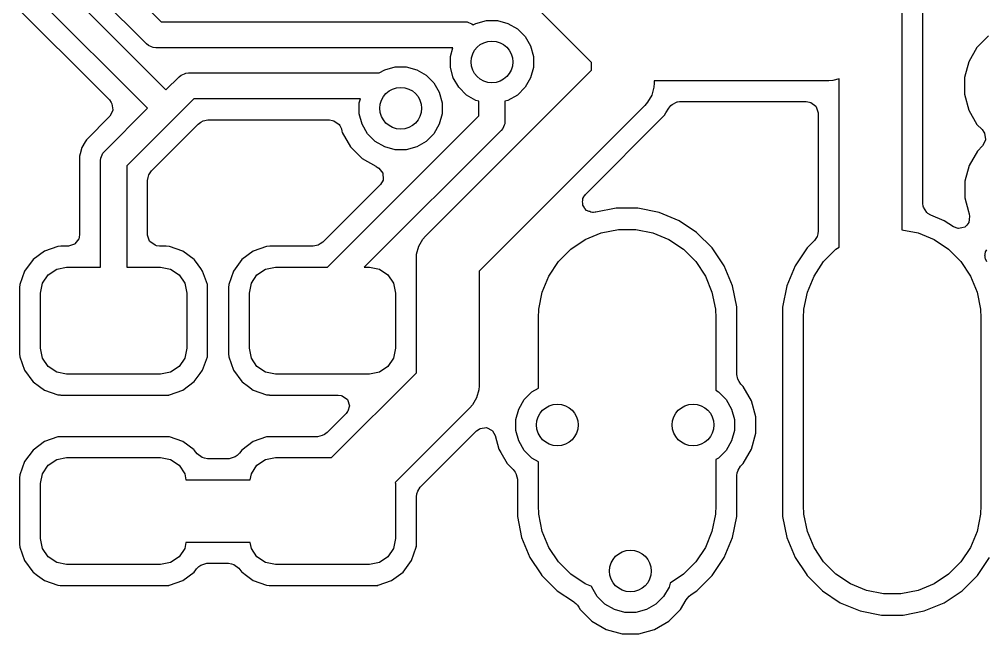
# Model space of a CAD drawing. Header units: inches. Extents: x 0.79 to 7.64, y -5.35 to -0.98.
# Drawn here: x 5.3089 to 5.6733, y -3.0709 to -2.839 of the extents above; entities that cross this region are included whole.
import ezdxf

# ---------------------------------------------------------------- set-up
doc = ezdxf.new("R2010")
doc.units = ezdxf.units.IN
doc.header["$MEASUREMENT"] = 0
doc.layers.add('BLACK', color=250, linetype='CONTINUOUS')

msp = doc.modelspace()

# ---------------------------------------------------------------- linework, layer by layer
at = {"layer": 'BLACK', "linetype": 'CONTINUOUS'}
for p, q in [((5.31134, -2.78884), (5.36244, -2.83995)), ((5.35692, -2.84835), (5.30582, -2.79724)), ((5.30433, -2.80577), (5.36422, -2.86566)), ((5.64963, -2.90855), (5.64963, -2.81263)), ((5.35726, -2.87262), (5.29881, -2.81417)), ((5.29698, -2.82351), (5.3429, -2.86943)), ((5.52469, -2.85529), (5.49618, -2.82677)), ((5.64173, -2.83465), (5.64173, -2.91845)), ((5.36244, -2.83995), (5.47689, -2.83995)), ((5.47689, -2.83995), (5.47785, -2.84004)), ((5.47785, -2.84004), (5.47785, -2.84004)), ((5.47785, -2.84004), (5.47827, -2.84022)), ((5.47827, -2.84022), (5.47962, -2.84078)), ((5.47962, -2.84078), (5.47962, -2.84078)), ((5.47962, -2.84078), (5.48009, -2.84117)), ((5.48009, -2.84117), (5.48112, -2.84058)), ((5.48112, -2.84058), (5.48509, -2.83951)), ((5.48509, -2.83951), (5.4892, -2.83951)), ((5.4892, -2.83951), (5.49317, -2.84058)), ((5.49317, -2.84058), (5.49673, -2.84263)), ((5.49673, -2.84263), (5.49964, -2.84554)), ((5.49964, -2.84554), (5.50169, -2.8491)), ((5.67446, -2.84526), (5.67006, -2.84966)), ((5.35767, -2.84896), (5.35692, -2.84835)), ((5.35881, -2.84943), (5.35767, -2.84896)), ((5.35767, -2.84896), (5.35767, -2.84896)), ((5.35944, -2.84969), (5.35881, -2.84943)), ((5.50169, -2.8491), (5.50276, -2.85307)), ((5.67006, -2.84966), (5.66695, -2.85505)), ((5.3604, -2.84979), (5.35944, -2.84969)), ((5.35944, -2.84969), (5.35944, -2.84969)), ((5.47241, -2.84979), (5.3604, -2.84979)), ((5.47153, -2.85307), (5.47241, -2.84979)), ((5.47153, -2.85718), (5.47153, -2.85307)), ((5.50276, -2.85307), (5.50276, -2.85718)), ((5.52469, -2.85827), (5.52469, -2.85529)), ((5.66695, -2.85505), (5.66533, -2.86106)), ((5.36919, -2.86069), (5.36993, -2.86008)), ((5.36993, -2.86008), (5.37119, -2.85956)), ((5.36993, -2.86008), (5.36993, -2.86008)), ((5.37119, -2.85956), (5.37171, -2.85935)), ((5.37171, -2.85935), (5.37267, -2.85925)), ((5.37171, -2.85935), (5.37171, -2.85935)), ((5.37267, -2.85925), (5.44431, -2.85925)), ((5.44431, -2.85925), (5.44463, -2.85928)), ((5.44463, -2.85928), (5.44673, -2.85807)), ((5.44673, -2.85807), (5.4507, -2.85701)), ((5.4507, -2.85701), (5.45481, -2.85701)), ((5.45481, -2.85701), (5.45878, -2.85807)), ((5.45878, -2.85807), (5.46234, -2.86013)), ((5.46212, -2.92084), (5.52469, -2.85827)), ((5.46234, -2.86013), (5.46525, -2.86304)), ((5.47259, -2.86115), (5.47153, -2.85718)), ((5.50276, -2.85718), (5.50169, -2.86115)), ((5.36422, -2.86566), (5.36919, -2.86069)), ((5.46525, -2.86304), (5.46731, -2.8666)), ((5.47465, -2.86471), (5.47259, -2.86115)), ((5.50169, -2.86115), (5.49964, -2.86471)), ((5.54832, -2.86316), (5.54821, -2.8647)), ((5.61417, -2.8622), (5.54832, -2.8622)), ((5.54832, -2.8622), (5.54832, -2.86316)), ((5.61571, -2.8621), (5.61417, -2.8622)), ((5.61811, -2.86146), (5.61571, -2.8621)), ((5.61811, -2.92499), (5.61811, -2.86146)), ((5.66533, -2.86106), (5.66533, -2.86729)), ((5.46731, -2.8666), (5.46837, -2.87057)), ((5.47756, -2.86762), (5.47465, -2.86471)), ((5.48112, -2.86967), (5.47756, -2.86762)), ((5.49673, -2.86762), (5.49317, -2.86967)), ((5.49964, -2.86471), (5.49673, -2.86762)), ((5.54742, -2.86768), (5.54587, -2.87035)), ((5.54821, -2.8647), (5.54742, -2.86768)), ((5.66533, -2.86729), (5.66695, -2.8733)), ((5.3429, -2.86943), (5.34362, -2.87042)), ((5.34362, -2.87042), (5.34386, -2.87089)), ((5.34386, -2.87089), (5.34423, -2.87326)), ((5.37471, -2.86909), (5.3677, -2.8761)), ((5.43754, -2.86909), (5.37471, -2.86909)), ((5.43714, -2.87057), (5.43754, -2.86909)), ((5.43714, -2.87468), (5.43714, -2.87057)), ((5.46837, -2.87057), (5.46837, -2.87468)), ((5.48222, -2.86997), (5.48112, -2.86967)), ((5.48222, -2.87545), (5.48222, -2.86997)), ((5.54486, -2.87151), (5.48228, -2.93408)), ((5.49317, -2.86967), (5.49206, -2.86997)), ((5.49206, -2.86997), (5.49206, -2.87749)), ((5.54587, -2.87035), (5.54486, -2.87151)), ((5.55459, -2.87163), (5.55514, -2.87113)), ((5.55514, -2.87113), (5.55694, -2.87022)), ((5.55694, -2.87022), (5.5571, -2.87018)), ((5.5571, -2.87018), (5.55791, -2.8701)), ((5.55791, -2.8701), (5.6057, -2.8701)), ((5.6057, -2.8701), (5.60691, -2.87029)), ((5.60691, -2.87029), (5.60741, -2.87045)), ((5.60741, -2.87045), (5.60935, -2.87187)), ((5.34101, -2.88887), (5.35726, -2.87262)), ((5.3442, -2.87346), (5.34311, -2.87561)), ((5.34423, -2.87326), (5.3442, -2.87346)), ((5.34423, -2.87326), (5.34423, -2.87326)), ((5.43821, -2.87865), (5.43714, -2.87468)), ((5.46837, -2.87468), (5.46731, -2.87865)), ((5.55227, -2.87526), (5.55277, -2.87439)), ((5.55277, -2.87439), (5.55382, -2.87258)), ((5.55382, -2.87258), (5.55459, -2.87163)), ((5.60935, -2.87187), (5.60935, -2.87187)), ((5.60935, -2.87187), (5.60947, -2.87203)), ((5.60947, -2.87203), (5.61022, -2.87432)), ((5.61022, -2.87432), (5.61022, -2.91886)), ((5.66695, -2.8733), (5.67006, -2.87869)), ((5.34311, -2.87561), (5.33423, -2.88448)), ((5.3677, -2.8761), (5.34941, -2.89439)), ((5.35874, -2.89622), (5.3764, -2.87857)), ((5.3677, -2.8761), (5.3677, -2.8761)), ((5.3764, -2.87857), (5.37738, -2.87785)), ((5.37738, -2.87785), (5.37824, -2.87741)), ((5.37824, -2.87741), (5.38001, -2.87699)), ((5.38001, -2.87699), (5.42584, -2.87699)), ((5.42509, -2.93258), (5.48222, -2.87545)), ((5.42584, -2.87699), (5.42705, -2.87718)), ((5.42705, -2.87718), (5.42755, -2.87734)), ((5.42755, -2.87734), (5.42949, -2.87876)), ((5.42949, -2.87876), (5.42949, -2.87876)), ((5.42949, -2.87876), (5.42975, -2.87911)), ((5.44026, -2.88221), (5.43821, -2.87865)), ((5.46731, -2.87865), (5.46525, -2.88221)), ((5.49197, -2.87845), (5.49175, -2.87899)), ((5.49206, -2.87749), (5.49197, -2.87845)), ((5.49197, -2.87845), (5.49197, -2.87845)), ((5.52239, -2.90515), (5.55227, -2.87526)), ((5.67006, -2.87869), (5.67006, -2.87869)), ((5.67006, -2.87869), (5.67198, -2.88061)), ((5.42975, -2.87911), (5.43036, -2.88039)), ((5.43036, -2.88039), (5.43059, -2.88126)), ((5.43059, -2.88126), (5.43073, -2.88175)), ((5.43073, -2.88175), (5.43384, -2.88714)), ((5.49062, -2.88097), (5.43901, -2.93258)), ((5.44317, -2.88512), (5.44026, -2.88221)), ((5.46525, -2.88221), (5.46234, -2.88512)), ((5.49123, -2.88022), (5.49062, -2.88097)), ((5.49175, -2.87899), (5.49123, -2.88022)), ((5.49123, -2.88022), (5.49123, -2.88022)), ((5.67198, -2.88061), (5.67269, -2.88159)), ((5.67269, -2.88159), (5.67293, -2.88206)), ((5.67293, -2.88206), (5.67331, -2.88444)), ((5.3338, -2.88524), (5.33255, -2.88741)), ((5.33423, -2.88448), (5.3338, -2.88524)), ((5.3338, -2.88524), (5.3338, -2.88524)), ((5.33423, -2.88448), (5.33423, -2.88448)), ((5.44673, -2.88717), (5.44317, -2.88512)), ((5.46234, -2.88512), (5.45878, -2.88717)), ((5.67328, -2.88464), (5.67218, -2.88679)), ((5.67331, -2.88444), (5.67328, -2.88464)), ((5.67331, -2.88444), (5.67331, -2.88444)), ((5.33255, -2.88741), (5.3319, -2.88983)), ((5.33255, -2.88741), (5.33255, -2.88741)), ((5.33255, -2.88741), (5.33255, -2.88741)), ((5.33966, -2.89139), (5.3404, -2.88962)), ((5.3404, -2.88962), (5.34101, -2.88887)), ((5.3404, -2.88962), (5.3404, -2.88962)), ((5.43384, -2.88714), (5.43824, -2.89154)), ((5.4507, -2.88824), (5.44673, -2.88717)), ((5.45481, -2.88824), (5.4507, -2.88824)), ((5.45878, -2.88717), (5.45481, -2.88824)), ((5.6702, -2.88877), (5.66709, -2.89416)), ((5.67218, -2.88679), (5.6702, -2.88877)), ((5.6702, -2.88877), (5.6702, -2.88877)), ((5.6702, -2.88877), (5.6702, -2.88877)), ((5.3319, -2.88983), (5.33167, -2.89067)), ((5.33167, -2.89067), (5.33167, -2.92017)), ((5.3319, -2.88983), (5.3319, -2.88983)), ((5.33957, -2.89235), (5.33966, -2.89139)), ((5.33957, -2.93258), (5.33957, -2.89235)), ((5.43824, -2.89154), (5.43824, -2.89154)), ((5.43824, -2.89154), (5.44336, -2.8945)), ((5.34941, -2.89439), (5.34941, -2.93258)), ((5.35779, -2.89777), (5.35874, -2.89622)), ((5.44336, -2.8945), (5.44353, -2.8946)), ((5.44353, -2.8946), (5.44384, -2.89481)), ((5.44384, -2.89481), (5.44384, -2.89481)), ((5.44384, -2.89481), (5.44449, -2.89523)), ((5.44449, -2.89523), (5.44601, -2.8971)), ((5.66709, -2.89416), (5.66547, -2.90017)), ((5.3573, -2.89989), (5.35749, -2.89869)), ((5.3573, -2.92046), (5.3573, -2.89989)), ((5.35749, -2.89869), (5.35779, -2.89777)), ((5.44608, -2.89969), (5.44507, -2.90144)), ((5.44601, -2.8971), (5.44613, -2.8995)), ((5.44613, -2.8995), (5.44608, -2.89969)), ((5.44613, -2.8995), (5.44613, -2.8995)), ((5.66547, -2.90017), (5.66547, -2.9064)), ((5.44507, -2.90144), (5.4234, -2.92311)), ((5.52124, -2.90797), (5.5214, -2.90746)), ((5.52138, -2.90838), (5.52124, -2.90797)), ((5.5214, -2.90746), (5.52142, -2.90675)), ((5.52142, -2.90675), (5.52146, -2.90662)), ((5.52146, -2.90662), (5.52184, -2.90601)), ((5.52184, -2.90601), (5.52195, -2.90567)), ((5.52195, -2.90567), (5.52216, -2.90551)), ((5.52216, -2.90551), (5.52239, -2.90515)), ((5.66547, -2.9064), (5.66684, -2.91151)), ((5.52137, -2.90916), (5.52138, -2.90838)), ((5.52193, -2.90997), (5.52137, -2.90916)), ((5.52203, -2.91025), (5.52193, -2.90997)), ((5.52223, -2.91039), (5.52203, -2.91025)), ((5.52275, -2.91113), (5.52223, -2.91039)), ((5.52383, -2.91151), (5.52275, -2.91113)), ((5.52401, -2.91163), (5.52383, -2.91151)), ((5.53404, -2.91033), (5.52634, -2.91186)), ((5.54218, -2.91033), (5.53404, -2.91033)), ((5.53404, -2.91033), (5.53404, -2.91033)), ((5.53404, -2.91033), (5.53404, -2.91033)), ((5.55017, -2.91192), (5.54218, -2.91033)), ((5.54218, -2.91033), (5.54218, -2.91033)), ((5.54218, -2.91033), (5.54218, -2.91033)), ((5.64977, -2.9096), (5.64963, -2.90855)), ((5.64978, -2.90962), (5.64977, -2.9096)), ((5.64987, -2.90997), (5.64978, -2.90962)), ((5.64988, -2.90998), (5.64987, -2.90997)), ((5.6511, -2.91189), (5.64988, -2.90998)), ((5.66684, -2.91151), (5.66704, -2.91223)), ((5.52444, -2.91176), (5.52401, -2.91163)), ((5.52458, -2.91177), (5.52444, -2.91176)), ((5.52502, -2.91192), (5.52458, -2.91177)), ((5.5255, -2.91193), (5.52502, -2.91192)), ((5.52606, -2.91184), (5.5255, -2.91193)), ((5.52634, -2.91186), (5.52606, -2.91184)), ((5.5577, -2.91503), (5.55017, -2.91192)), ((5.56435, -2.91947), (5.5577, -2.91503)), ((5.65116, -2.91194), (5.6511, -2.91189)), ((5.65156, -2.91228), (5.65116, -2.91194)), ((5.6526, -2.91292), (5.65156, -2.91228)), ((5.6577, -2.91503), (5.6526, -2.91292)), ((5.66121, -2.91738), (5.6577, -2.91503)), ((5.66715, -2.91458), (5.66703, -2.91573)), ((5.66704, -2.91223), (5.66704, -2.91223)), ((5.66704, -2.91223), (5.66706, -2.91231)), ((5.66706, -2.91231), (5.66711, -2.91254)), ((5.66711, -2.91254), (5.66712, -2.91256)), ((5.66712, -2.91256), (5.66712, -2.91258)), ((5.66712, -2.91258), (5.66728, -2.91334)), ((5.66728, -2.91334), (5.66715, -2.91458)), ((5.66728, -2.91334), (5.66728, -2.91334)), ((5.66728, -2.91334), (5.66728, -2.91334)), ((5.5284, -2.91966), (5.53483, -2.91838)), ((5.53483, -2.91838), (5.54139, -2.91838)), ((5.54139, -2.91838), (5.54782, -2.91966)), ((5.61022, -2.91886), (5.61003, -2.92006)), ((5.64173, -2.91845), (5.64782, -2.91966)), ((5.66296, -2.91801), (5.66121, -2.91738)), ((5.66301, -2.91802), (5.66296, -2.91801)), ((5.66306, -2.91802), (5.66301, -2.91802)), ((5.66431, -2.91776), (5.66306, -2.91802)), ((5.66542, -2.91752), (5.66431, -2.91776)), ((5.66619, -2.91667), (5.66542, -2.91752)), ((5.66542, -2.91752), (5.66542, -2.91752)), ((5.66542, -2.91752), (5.66542, -2.91752)), ((5.66703, -2.91573), (5.66619, -2.91667)), ((5.66703, -2.91573), (5.66703, -2.91573)), ((5.66703, -2.91573), (5.66703, -2.91573)), ((5.33132, -2.92187), (5.3299, -2.92382)), ((5.33148, -2.92137), (5.33132, -2.92187)), ((5.33167, -2.92017), (5.33148, -2.92137)), ((5.35805, -2.92275), (5.3573, -2.92046)), ((5.45956, -2.92467), (5.4611, -2.922)), ((5.4611, -2.922), (5.46212, -2.92084)), ((5.51688, -2.92582), (5.52234, -2.92217)), ((5.52234, -2.92217), (5.5284, -2.91966)), ((5.54782, -2.91966), (5.55389, -2.92217)), ((5.55389, -2.92217), (5.55934, -2.92582)), ((5.56447, -2.91956), (5.56435, -2.91947)), ((5.57024, -2.92532), (5.56447, -2.91956)), ((5.56447, -2.91956), (5.56447, -2.91956)), ((5.60878, -2.92253), (5.60598, -2.92532)), ((5.60973, -2.92098), (5.60878, -2.92253)), ((5.61003, -2.92006), (5.60973, -2.92098)), ((5.64782, -2.91966), (5.65389, -2.92217)), ((5.65389, -2.92217), (5.65934, -2.92582)), ((5.32344, -2.9248), (5.31839, -2.92656)), ((5.32463, -2.92469), (5.32344, -2.9248)), ((5.32344, -2.9248), (5.32344, -2.9248)), ((5.32344, -2.9248), (5.32344, -2.9248)), ((5.32745, -2.92469), (5.32463, -2.92469)), ((5.32974, -2.92394), (5.32745, -2.92469)), ((5.3299, -2.92382), (5.32974, -2.92394)), ((5.35817, -2.92292), (5.35805, -2.92275)), ((5.36011, -2.92433), (5.35817, -2.92292)), ((5.35817, -2.92292), (5.35817, -2.92292)), ((5.36061, -2.92449), (5.36011, -2.92433)), ((5.36182, -2.92469), (5.36061, -2.92449)), ((5.36434, -2.92469), (5.36182, -2.92469)), ((5.36554, -2.9248), (5.36434, -2.92469)), ((5.36434, -2.92469), (5.36434, -2.92469)), ((5.36434, -2.92469), (5.36434, -2.92469)), ((5.37059, -2.92656), (5.36554, -2.9248)), ((5.36554, -2.9248), (5.36554, -2.9248)), ((5.40218, -2.9248), (5.39713, -2.92656)), ((5.40337, -2.92469), (5.40218, -2.9248)), ((5.40218, -2.9248), (5.40218, -2.9248)), ((5.40218, -2.9248), (5.40218, -2.9248)), ((5.41979, -2.92469), (5.40337, -2.92469)), ((5.42156, -2.92426), (5.41979, -2.92469)), ((5.42242, -2.92382), (5.42156, -2.92426)), ((5.4234, -2.92311), (5.42242, -2.92382)), ((5.45876, -2.92765), (5.45956, -2.92467)), ((5.51224, -2.93046), (5.51688, -2.92582)), ((5.55934, -2.92582), (5.56398, -2.93046)), ((5.57476, -2.93209), (5.57024, -2.92532)), ((5.60598, -2.92532), (5.60146, -2.93209)), ((5.61224, -2.93046), (5.61688, -2.92582)), ((5.61688, -2.92582), (5.61811, -2.92499)), ((5.65934, -2.92582), (5.66398, -2.93046)), ((5.67323, -2.92673), (5.6738, -2.926)), ((5.31409, -2.92974), (5.31091, -2.93404)), ((5.31839, -2.92656), (5.31409, -2.92974)), ((5.31409, -2.92974), (5.31409, -2.92974)), ((5.37489, -2.92974), (5.37059, -2.92656)), ((5.37494, -2.92981), (5.37489, -2.92974)), ((5.37489, -2.92974), (5.37489, -2.92974)), ((5.37636, -2.93174), (5.37494, -2.92981)), ((5.39283, -2.92974), (5.38965, -2.93404)), ((5.39713, -2.92656), (5.39283, -2.92974)), ((5.39283, -2.92974), (5.39283, -2.92974)), ((5.45866, -2.92919), (5.45876, -2.92765)), ((5.45866, -2.97247), (5.45866, -2.92919)), ((5.67308, -2.92824), (5.67309, -2.92793)), ((5.67316, -2.92852), (5.67308, -2.92824)), ((5.67309, -2.92793), (5.67319, -2.92766)), ((5.67313, -2.92914), (5.67316, -2.92852)), ((5.67322, -2.92945), (5.67313, -2.92914)), ((5.67319, -2.92766), (5.67323, -2.92673)), ((5.67373, -2.93055), (5.67322, -2.92945)), ((5.31981, -2.93546), (5.32301, -2.93333)), ((5.32301, -2.93333), (5.32677, -2.93258)), ((5.32677, -2.93258), (5.33957, -2.93258)), ((5.34941, -2.93258), (5.3622, -2.93258)), ((5.3622, -2.93258), (5.36597, -2.93333)), ((5.36597, -2.93333), (5.36916, -2.93546)), ((5.3774, -2.93314), (5.37636, -2.93174)), ((5.37806, -2.93404), (5.3774, -2.93314)), ((5.39855, -2.93546), (5.40175, -2.93333)), ((5.40175, -2.93333), (5.40551, -2.93258)), ((5.40551, -2.93258), (5.42509, -2.93258)), ((5.43901, -2.93258), (5.44094, -2.93258)), ((5.44094, -2.93258), (5.44471, -2.93333)), ((5.44471, -2.93333), (5.4479, -2.93546)), ((5.5086, -2.93591), (5.51224, -2.93046)), ((5.56398, -2.93046), (5.56762, -2.93591)), ((5.57788, -2.93962), (5.57476, -2.93209)), ((5.60146, -2.93209), (5.59834, -2.93962)), ((5.6086, -2.93591), (5.61224, -2.93046)), ((5.66398, -2.93046), (5.66762, -2.93591)), ((5.31091, -2.93404), (5.30915, -2.93909)), ((5.31768, -2.93865), (5.31981, -2.93546)), ((5.36916, -2.93546), (5.3713, -2.93865)), ((5.37983, -2.93909), (5.37806, -2.93404)), ((5.37806, -2.93404), (5.37806, -2.93404)), ((5.38965, -2.93404), (5.38789, -2.93909)), ((5.39642, -2.93865), (5.39855, -2.93546)), ((5.4479, -2.93546), (5.45004, -2.93865)), ((5.48228, -2.93408), (5.48228, -2.97736)), ((5.50609, -2.94197), (5.5086, -2.93591)), ((5.56762, -2.93591), (5.57013, -2.94197)), ((5.60609, -2.94197), (5.6086, -2.93591)), ((5.66762, -2.93591), (5.67013, -2.94197)), ((5.30915, -2.93909), (5.30904, -2.94028)), ((5.30904, -2.94028), (5.30904, -2.96523)), ((5.30915, -2.93909), (5.30915, -2.93909)), ((5.30915, -2.93909), (5.30915, -2.93909)), ((5.31693, -2.94242), (5.31768, -2.93865)), ((5.3713, -2.93865), (5.37205, -2.94242)), ((5.37992, -2.94002), (5.37983, -2.93909)), ((5.37994, -2.94017), (5.37992, -2.94002)), ((5.37994, -2.96621), (5.37994, -2.94017)), ((5.38789, -2.93909), (5.38778, -2.94028)), ((5.38778, -2.94028), (5.38778, -2.96523)), ((5.38789, -2.93909), (5.38789, -2.93909)), ((5.38789, -2.93909), (5.38789, -2.93909)), ((5.39567, -2.94242), (5.39642, -2.93865)), ((5.45004, -2.93865), (5.45079, -2.94242)), ((5.57945, -2.94752), (5.57788, -2.93962)), ((5.59834, -2.93962), (5.59675, -2.94761)), ((5.59834, -2.93962), (5.59834, -2.93962)), ((5.31693, -2.96309), (5.31693, -2.94242)), ((5.37205, -2.94242), (5.37205, -2.96309)), ((5.39567, -2.96309), (5.39567, -2.94242)), ((5.45079, -2.94242), (5.45079, -2.96309)), ((5.50481, -2.9484), (5.50609, -2.94197)), ((5.57013, -2.94197), (5.57141, -2.9484)), ((5.60481, -2.9484), (5.60609, -2.94197)), ((5.67013, -2.94197), (5.67141, -2.9484)), ((5.57947, -2.94759), (5.57945, -2.94752)), ((5.57947, -2.94761), (5.57947, -2.94759)), ((5.57947, -2.97313), (5.57947, -2.94761)), ((5.57947, -2.94761), (5.57947, -2.94761)), ((5.57947, -2.94761), (5.57947, -2.94761)), ((5.57947, -2.94761), (5.57947, -2.94761)), ((5.59675, -2.94761), (5.59675, -3.02662)), ((5.50465, -2.95169), (5.50481, -2.9484)), ((5.50465, -2.97823), (5.50465, -2.95169)), ((5.57141, -2.9484), (5.57157, -2.95169)), ((5.57157, -2.95169), (5.57157, -2.97905)), ((5.60465, -2.95169), (5.60481, -2.9484)), ((5.60465, -3.02255), (5.60465, -2.95169)), ((5.67141, -2.9484), (5.67157, -2.95169)), ((5.67157, -2.95169), (5.67157, -3.02255)), ((5.30904, -2.96523), (5.30915, -2.96642)), ((5.31768, -2.96686), (5.31693, -2.96309)), ((5.37205, -2.96309), (5.3713, -2.96686)), ((5.37983, -2.96642), (5.37988, -2.96619)), ((5.37988, -2.96619), (5.37994, -2.96621)), ((5.38778, -2.96523), (5.38789, -2.96642)), ((5.39642, -2.96686), (5.39567, -2.96309)), ((5.45079, -2.96309), (5.45004, -2.96686)), ((5.30915, -2.96642), (5.30915, -2.96643)), ((5.30915, -2.96643), (5.30915, -2.96643)), ((5.30915, -2.96643), (5.31091, -2.97147)), ((5.31981, -2.97005), (5.31768, -2.96686)), ((5.3713, -2.96686), (5.36916, -2.97005)), ((5.37806, -2.97147), (5.37983, -2.96643)), ((5.37983, -2.96643), (5.37983, -2.96642)), ((5.38789, -2.96642), (5.38789, -2.96643)), ((5.38789, -2.96643), (5.38789, -2.96643)), ((5.38789, -2.96643), (5.38965, -2.97147)), ((5.39855, -2.97005), (5.39642, -2.96686)), ((5.45004, -2.96686), (5.4479, -2.97005)), ((5.31091, -2.97147), (5.31405, -2.97573)), ((5.32301, -2.97218), (5.31981, -2.97005)), ((5.32677, -2.97293), (5.32301, -2.97218)), ((5.3622, -2.97293), (5.32677, -2.97293)), ((5.36597, -2.97218), (5.3622, -2.97293)), ((5.36916, -2.97005), (5.36597, -2.97218)), ((5.37489, -2.97577), (5.37714, -2.97272)), ((5.37714, -2.97272), (5.37806, -2.97147)), ((5.37806, -2.97147), (5.37806, -2.97147)), ((5.37806, -2.97147), (5.37806, -2.97147)), ((5.38965, -2.97147), (5.39279, -2.97573)), ((5.40175, -2.97218), (5.39855, -2.97005)), ((5.40551, -2.97293), (5.40175, -2.97218)), ((5.44094, -2.97293), (5.40551, -2.97293)), ((5.4267, -3.00443), (5.45866, -2.97247)), ((5.44471, -2.97218), (5.44094, -2.97293)), ((5.4479, -2.97005), (5.44471, -2.97218)), ((5.57989, -2.9749), (5.57947, -2.97313)), ((5.31405, -2.97573), (5.31405, -2.97573)), ((5.31405, -2.97573), (5.31409, -2.97577)), ((5.31409, -2.97577), (5.31409, -2.97577)), ((5.31409, -2.97577), (5.31409, -2.97577)), ((5.31409, -2.97577), (5.31409, -2.97577)), ((5.31409, -2.97577), (5.31409, -2.97577)), ((5.31409, -2.97577), (5.31411, -2.97579)), ((5.31411, -2.97579), (5.31412, -2.9758)), ((5.31412, -2.9758), (5.31416, -2.97583)), ((5.31416, -2.97583), (5.31658, -2.97761)), ((5.37059, -2.97895), (5.37489, -2.97577)), ((5.39279, -2.97573), (5.39279, -2.97573)), ((5.39279, -2.97573), (5.39283, -2.97577)), ((5.39283, -2.97577), (5.39283, -2.97577)), ((5.39283, -2.97577), (5.39283, -2.97577)), ((5.39283, -2.97577), (5.39283, -2.97577)), ((5.39283, -2.97577), (5.39283, -2.97577)), ((5.39283, -2.97577), (5.39285, -2.97579)), ((5.39285, -2.97579), (5.39286, -2.9758)), ((5.39286, -2.9758), (5.3929, -2.97583)), ((5.3929, -2.97583), (5.39532, -2.97761)), ((5.58033, -2.97576), (5.57989, -2.9749)), ((5.58105, -2.97675), (5.58033, -2.97576)), ((5.58191, -2.97761), (5.58105, -2.97675)), ((5.31658, -2.97761), (5.31839, -2.97895)), ((5.31839, -2.97895), (5.31839, -2.97895)), ((5.31839, -2.97895), (5.31839, -2.97895)), ((5.31839, -2.97895), (5.31842, -2.97896)), ((5.31842, -2.97896), (5.32344, -2.98071)), ((5.32344, -2.98071), (5.32437, -2.9808)), ((5.32437, -2.9808), (5.32452, -2.98083)), ((5.32452, -2.98083), (5.36434, -2.98083)), ((5.36434, -2.98083), (5.3653, -2.98083)), ((5.3653, -2.98083), (5.36532, -2.98082)), ((5.36531, -2.98076), (5.36554, -2.98071)), ((5.36532, -2.98082), (5.36531, -2.98076)), ((5.36554, -2.98071), (5.37059, -2.97895)), ((5.36554, -2.98071), (5.36554, -2.98071)), ((5.39532, -2.97761), (5.39713, -2.97895)), ((5.39713, -2.97895), (5.39713, -2.97895)), ((5.39713, -2.97895), (5.39713, -2.97895)), ((5.39713, -2.97895), (5.39716, -2.97896)), ((5.39716, -2.97896), (5.40218, -2.98071)), ((5.40218, -2.98071), (5.40311, -2.9808)), ((5.40311, -2.9808), (5.40326, -2.98083)), ((5.40326, -2.98083), (5.40338, -2.98083)), ((5.40338, -2.98083), (5.40338, -2.98083)), ((5.40338, -2.98083), (5.42911, -2.98083)), ((5.42911, -2.98083), (5.43032, -2.98102)), ((5.48218, -2.9789), (5.48138, -2.98188)), ((5.48228, -2.97736), (5.48218, -2.9789)), ((5.49932, -2.98254), (5.50222, -2.97963)), ((5.50222, -2.97963), (5.50465, -2.97823)), ((5.57157, -2.97905), (5.57258, -2.97963)), ((5.57258, -2.97963), (5.57549, -2.98254)), ((5.58502, -2.983), (5.58191, -2.97761)), ((5.58191, -2.97761), (5.58191, -2.97761)), ((5.43032, -2.98102), (5.43073, -2.98115)), ((5.43073, -2.98115), (5.43268, -2.98257)), ((5.43268, -2.98257), (5.43342, -2.98486)), ((5.48138, -2.98188), (5.47984, -2.98455)), ((5.49726, -2.9861), (5.49932, -2.98254)), ((5.57549, -2.98254), (5.57754, -2.9861)), ((5.58663, -2.98901), (5.58502, -2.983)), ((5.43216, -2.98781), (5.42713, -2.99284)), ((5.43273, -2.98709), (5.43216, -2.98781)), ((5.43285, -2.98689), (5.43273, -2.98709)), ((5.43342, -2.98486), (5.43285, -2.98689)), ((5.47882, -2.98571), (5.4507, -3.01384)), ((5.47984, -2.98455), (5.47882, -2.98571)), ((5.4962, -2.99007), (5.49726, -2.9861)), ((5.57754, -2.9861), (5.57861, -2.99007)), ((5.4962, -2.99418), (5.4962, -2.99007)), ((5.57861, -2.99007), (5.57861, -2.99418)), ((5.58663, -2.99524), (5.58663, -2.98901)), ((5.42501, -2.99496), (5.42402, -2.99567)), ((5.42713, -2.99284), (5.42501, -2.99496)), ((5.42713, -2.99284), (5.42713, -2.99284)), ((5.46012, -3.01558), (5.48133, -2.99437)), ((5.48133, -2.99437), (5.48232, -2.99365)), ((5.48232, -2.99365), (5.48272, -2.99345)), ((5.48272, -2.99345), (5.4851, -2.99307)), ((5.4851, -2.99307), (5.48724, -2.99417)), ((5.48724, -2.99417), (5.48738, -2.9943)), ((5.48738, -2.9943), (5.48839, -2.99605)), ((5.49726, -2.99815), (5.4962, -2.99418)), ((5.57861, -2.99418), (5.57754, -2.99815)), ((5.58502, -3.00125), (5.58663, -2.99524)), ((5.31839, -2.99841), (5.31409, -3.00159)), ((5.32344, -2.99665), (5.31839, -2.99841)), ((5.32463, -2.99654), (5.32344, -2.99665)), ((5.32344, -2.99665), (5.32344, -2.99665)), ((5.32344, -2.99665), (5.32344, -2.99665)), ((5.32464, -2.99654), (5.32463, -2.99654)), ((5.32463, -2.99654), (5.32463, -2.99654)), ((5.36434, -2.99654), (5.32464, -2.99654)), ((5.36554, -2.99665), (5.36434, -2.99654)), ((5.36434, -2.99654), (5.36434, -2.99654)), ((5.36434, -2.99654), (5.36434, -2.99654)), ((5.37059, -2.99841), (5.36554, -2.99665)), ((5.36554, -2.99665), (5.36554, -2.99665)), ((5.37487, -3.00157), (5.37059, -2.99841)), ((5.39713, -2.99841), (5.39283, -3.00159)), ((5.40218, -2.99665), (5.39713, -2.99841)), ((5.40337, -2.99654), (5.40218, -2.99665)), ((5.40218, -2.99665), (5.40218, -2.99665)), ((5.40218, -2.99665), (5.40218, -2.99665)), ((5.4214, -2.99654), (5.40337, -2.99654)), ((5.42317, -2.99611), (5.4214, -2.99654)), ((5.42402, -2.99567), (5.42317, -2.99611)), ((5.48839, -2.99605), (5.48978, -3.00125)), ((5.49932, -3.00171), (5.49726, -2.99815)), ((5.57754, -2.99815), (5.57549, -3.00171)), ((5.31409, -3.00159), (5.31091, -3.00589)), ((5.31409, -3.00159), (5.31409, -3.00159)), ((5.37489, -3.00159), (5.37487, -3.00157)), ((5.37487, -3.00157), (5.37487, -3.00157)), ((5.37499, -3.00172), (5.37489, -3.00159)), ((5.37489, -3.00159), (5.37489, -3.00159)), ((5.37489, -3.00159), (5.37489, -3.00159)), ((5.37489, -3.00159), (5.37489, -3.00159)), ((5.37489, -3.00159), (5.37489, -3.00159)), ((5.37597, -3.00305), (5.37499, -3.00172)), ((5.37499, -3.00172), (5.37499, -3.00172)), ((5.39283, -3.00159), (5.39192, -3.00282)), ((5.39283, -3.00159), (5.39283, -3.00159)), ((5.48978, -3.00125), (5.48978, -3.00125)), ((5.48978, -3.00125), (5.49053, -3.00255)), ((5.49053, -3.00255), (5.49289, -3.00664)), ((5.50222, -3.00462), (5.49932, -3.00171)), ((5.57549, -3.00171), (5.57258, -3.00462)), ((5.58191, -3.00664), (5.58502, -3.00125)), ((5.31091, -3.00589), (5.30915, -3.01094)), ((5.31981, -3.00731), (5.32301, -3.00518)), ((5.32301, -3.00518), (5.32677, -3.00443)), ((5.32677, -3.00443), (5.3622, -3.00443)), ((5.3622, -3.00443), (5.36597, -3.00518)), ((5.36597, -3.00518), (5.36916, -3.00731)), ((5.3779, -3.00445), (5.37597, -3.00305)), ((5.37871, -3.00471), (5.3779, -3.00445)), ((5.37992, -3.0049), (5.37871, -3.00471)), ((5.38809, -3.0049), (5.37992, -3.0049)), ((5.39036, -3.00417), (5.38809, -3.0049)), ((5.39105, -3.00368), (5.39036, -3.00417)), ((5.39192, -3.00282), (5.39105, -3.00368)), ((5.39855, -3.00731), (5.40175, -3.00518)), ((5.40175, -3.00518), (5.40551, -3.00443)), ((5.40551, -3.00443), (5.4267, -3.00443)), ((5.50465, -3.00602), (5.50222, -3.00462)), ((5.50465, -3.02255), (5.50465, -3.00602)), ((5.57258, -3.00462), (5.57157, -3.0052)), ((5.57157, -3.0052), (5.57157, -3.02255)), ((5.31768, -3.01051), (5.31981, -3.00731)), ((5.36916, -3.00731), (5.3713, -3.01051)), ((5.39642, -3.01051), (5.39855, -3.00731)), ((5.49289, -3.00664), (5.49289, -3.00664)), ((5.49289, -3.00664), (5.49517, -3.00892)), ((5.49517, -3.00892), (5.49589, -3.00991)), ((5.49589, -3.00991), (5.49629, -3.0107)), ((5.57966, -3.01011), (5.57972, -3.00991)), ((5.57972, -3.00991), (5.57996, -3.0092)), ((5.57996, -3.0092), (5.58091, -3.00765)), ((5.58091, -3.00765), (5.58191, -3.00664)), ((5.30915, -3.01094), (5.30904, -3.01213)), ((5.30904, -3.01213), (5.30904, -3.03708)), ((5.30915, -3.01094), (5.30915, -3.01094)), ((5.30915, -3.01094), (5.30915, -3.01094)), ((5.31693, -3.01427), (5.31768, -3.01051)), ((5.3713, -3.01051), (5.37175, -3.0128)), ((5.37175, -3.0128), (5.39596, -3.0128)), ((5.39596, -3.0128), (5.39642, -3.01051)), ((5.49629, -3.0107), (5.49633, -3.01077)), ((5.49633, -3.01077), (5.49675, -3.01254)), ((5.49675, -3.01254), (5.49675, -3.02662)), ((5.57947, -3.01132), (5.57966, -3.01011)), ((5.57947, -3.02662), (5.57947, -3.01132)), ((5.31693, -3.03494), (5.31693, -3.01427)), ((5.4507, -3.01384), (5.45079, -3.01427)), ((5.45079, -3.01427), (5.45079, -3.03494)), ((5.45887, -3.01805), (5.45917, -3.01713)), ((5.45917, -3.01713), (5.46012, -3.01558)), ((5.45868, -3.01925), (5.45887, -3.01805)), ((5.45868, -3.03806), (5.45868, -3.01925)), ((5.50481, -3.02583), (5.50465, -3.02255)), ((5.57157, -3.02255), (5.57141, -3.02583)), ((5.60481, -3.02583), (5.60465, -3.02255)), ((5.67157, -3.02255), (5.67141, -3.02583)), ((5.49675, -3.02662), (5.49834, -3.03461)), ((5.50609, -3.03227), (5.50481, -3.02583)), ((5.57141, -3.02583), (5.57013, -3.03227)), ((5.57788, -3.03461), (5.57947, -3.02662)), ((5.59675, -3.02662), (5.59834, -3.03461)), ((5.60609, -3.03227), (5.60481, -3.02583)), ((5.67141, -3.02583), (5.67013, -3.03227)), ((5.31768, -3.03871), (5.31693, -3.03494)), ((5.45079, -3.03494), (5.45004, -3.03871)), ((5.49834, -3.03461), (5.49834, -3.03461)), ((5.49834, -3.03461), (5.50146, -3.04214)), ((5.5086, -3.03833), (5.50609, -3.03227)), ((5.57013, -3.03227), (5.56762, -3.03833)), ((5.57476, -3.04214), (5.57788, -3.03461)), ((5.59834, -3.03461), (5.59834, -3.03461)), ((5.59834, -3.03461), (5.60146, -3.04214)), ((5.6086, -3.03833), (5.60609, -3.03227)), ((5.67013, -3.03227), (5.66762, -3.03833)), ((5.30904, -3.03708), (5.30915, -3.03828)), ((5.30915, -3.03828), (5.30915, -3.03828)), ((5.30915, -3.03828), (5.30915, -3.03828)), ((5.30915, -3.03828), (5.31091, -3.04332)), ((5.31981, -3.0419), (5.31768, -3.03871)), ((5.3713, -3.03871), (5.36916, -3.0419)), ((5.37175, -3.03642), (5.3713, -3.03871)), ((5.39596, -3.03642), (5.37175, -3.03642)), ((5.39642, -3.03871), (5.39596, -3.03642)), ((5.39855, -3.0419), (5.39642, -3.03871)), ((5.45004, -3.03871), (5.4479, -3.0419)), ((5.4568, -3.04332), (5.45857, -3.03828)), ((5.45857, -3.03828), (5.45862, -3.03804)), ((5.45857, -3.03828), (5.45857, -3.03828)), ((5.45862, -3.03804), (5.45868, -3.03806)), ((5.51224, -3.04378), (5.5086, -3.03833)), ((5.56762, -3.03833), (5.56398, -3.04378)), ((5.61224, -3.04378), (5.6086, -3.03833)), ((5.66762, -3.03833), (5.66398, -3.04378)), ((5.32301, -3.04403), (5.31981, -3.0419)), ((5.36916, -3.0419), (5.36597, -3.04403)), ((5.40175, -3.04403), (5.39855, -3.0419)), ((5.4479, -3.0419), (5.44471, -3.04403)), ((5.50146, -3.04214), (5.50146, -3.04214)), ((5.50146, -3.04214), (5.50146, -3.04214)), ((5.50146, -3.04214), (5.50559, -3.04832)), ((5.57024, -3.04892), (5.57476, -3.04214)), ((5.60146, -3.04214), (5.60146, -3.04214)), ((5.60146, -3.04214), (5.60146, -3.04214)), ((5.60146, -3.04214), (5.60559, -3.04832)), ((5.67024, -3.04892), (5.67476, -3.04214)), ((5.31091, -3.04332), (5.31405, -3.04758)), ((5.32677, -3.04478), (5.32301, -3.04403)), ((5.3622, -3.04478), (5.32677, -3.04478)), ((5.36597, -3.04403), (5.3622, -3.04478)), ((5.37553, -3.04676), (5.3758, -3.04639)), ((5.3758, -3.04639), (5.37667, -3.04554)), ((5.37667, -3.04554), (5.37736, -3.04504)), ((5.37736, -3.04504), (5.37963, -3.04431)), ((5.37963, -3.04431), (5.3878, -3.04431)), ((5.3878, -3.04431), (5.389, -3.0445)), ((5.389, -3.0445), (5.38982, -3.04477)), ((5.38982, -3.04477), (5.39175, -3.04616)), ((5.39175, -3.04616), (5.39283, -3.04762)), ((5.40551, -3.04478), (5.40175, -3.04403)), ((5.44094, -3.04478), (5.40551, -3.04478)), ((5.44471, -3.04403), (5.44094, -3.04478)), ((5.45363, -3.04762), (5.4568, -3.04332)), ((5.51688, -3.04842), (5.51224, -3.04378)), ((5.56398, -3.04378), (5.55934, -3.04842)), ((5.61688, -3.04842), (5.61224, -3.04378)), ((5.66398, -3.04378), (5.65934, -3.04842)), ((5.31405, -3.04758), (5.31405, -3.04758)), ((5.31405, -3.04758), (5.31409, -3.04762)), ((5.31409, -3.04762), (5.31409, -3.04762)), ((5.31409, -3.04762), (5.31409, -3.04762)), ((5.31409, -3.04762), (5.31409, -3.04762)), ((5.31409, -3.04762), (5.31409, -3.04762)), ((5.31409, -3.04762), (5.31411, -3.04764)), ((5.31411, -3.04764), (5.31412, -3.04765)), ((5.31412, -3.04765), (5.31416, -3.04768)), ((5.31416, -3.04768), (5.31584, -3.04892)), ((5.31584, -3.04892), (5.31839, -3.0508)), ((5.37059, -3.0508), (5.37489, -3.04762)), ((5.37489, -3.04762), (5.37553, -3.04676)), ((5.39283, -3.04762), (5.39283, -3.04762)), ((5.39283, -3.04762), (5.39283, -3.04762)), ((5.39283, -3.04762), (5.39283, -3.04762)), ((5.39283, -3.04762), (5.39283, -3.04762)), ((5.39283, -3.04762), (5.39285, -3.04764)), ((5.39285, -3.04764), (5.39286, -3.04765)), ((5.39286, -3.04765), (5.3929, -3.04768)), ((5.3929, -3.04768), (5.39458, -3.04892)), ((5.39458, -3.04892), (5.39713, -3.0508)), ((5.44933, -3.0508), (5.45363, -3.04762)), ((5.50559, -3.04832), (5.50599, -3.04892)), ((5.50599, -3.04892), (5.51175, -3.05468)), ((5.52234, -3.05206), (5.51688, -3.04842)), ((5.55934, -3.04842), (5.55432, -3.05177)), ((5.56447, -3.05468), (5.57024, -3.04892)), ((5.60559, -3.04832), (5.60599, -3.04892)), ((5.60599, -3.04892), (5.61175, -3.05468)), ((5.62234, -3.05206), (5.61688, -3.04842)), ((5.65934, -3.04842), (5.65389, -3.05206)), ((5.66447, -3.05468), (5.67024, -3.04892)), ((5.31839, -3.0508), (5.31839, -3.0508)), ((5.31839, -3.0508), (5.31839, -3.0508)), ((5.31839, -3.0508), (5.31842, -3.05081)), ((5.31842, -3.05081), (5.32344, -3.05256)), ((5.32344, -3.05256), (5.32437, -3.05265)), ((5.32437, -3.05265), (5.32452, -3.05268)), ((5.32452, -3.05268), (5.36434, -3.05268)), ((5.36434, -3.05268), (5.3653, -3.05268)), ((5.3653, -3.05268), (5.36532, -3.05267)), ((5.36531, -3.05262), (5.36554, -3.05256)), ((5.36532, -3.05267), (5.36531, -3.05262)), ((5.36554, -3.05256), (5.37059, -3.0508)), ((5.36554, -3.05256), (5.36554, -3.05256)), ((5.39713, -3.0508), (5.39713, -3.0508)), ((5.39713, -3.0508), (5.39713, -3.0508)), ((5.39713, -3.0508), (5.39716, -3.05081)), ((5.39716, -3.05081), (5.40218, -3.05256)), ((5.40218, -3.05256), (5.40311, -3.05265)), ((5.40311, -3.05265), (5.40326, -3.05268)), ((5.40326, -3.05268), (5.44308, -3.05268)), ((5.44308, -3.05268), (5.44404, -3.05268)), ((5.44404, -3.05268), (5.44406, -3.05267)), ((5.44405, -3.05262), (5.44428, -3.05256)), ((5.44406, -3.05267), (5.44405, -3.05262)), ((5.44428, -3.05256), (5.44933, -3.0508)), ((5.44428, -3.05256), (5.44428, -3.05256)), ((5.52477, -3.05307), (5.52234, -3.05206)), ((5.52482, -3.05327), (5.52477, -3.05307)), ((5.52688, -3.05683), (5.52482, -3.05327)), ((5.55392, -3.05327), (5.55186, -3.05683)), ((5.55432, -3.05177), (5.55392, -3.05327)), ((5.6284, -3.05457), (5.62234, -3.05206)), ((5.65389, -3.05206), (5.64782, -3.05457)), ((5.51175, -3.05468), (5.51786, -3.05876)), ((5.52978, -3.05974), (5.52688, -3.05683)), ((5.55186, -3.05683), (5.54896, -3.05974)), ((5.56091, -3.05742), (5.56151, -3.05678)), ((5.56151, -3.05678), (5.56219, -3.0562)), ((5.56219, -3.0562), (5.56382, -3.05512)), ((5.56382, -3.05512), (5.56447, -3.05468)), ((5.61175, -3.05468), (5.61852, -3.0592)), ((5.63483, -3.05585), (5.6284, -3.05457)), ((5.64139, -3.05585), (5.63483, -3.05585)), ((5.64782, -3.05457), (5.64139, -3.05585)), ((5.6577, -3.0592), (5.66447, -3.05468)), ((5.51786, -3.05876), (5.51813, -3.05894)), ((5.51813, -3.05894), (5.51881, -3.05952)), ((5.51881, -3.05952), (5.51941, -3.06016)), ((5.51941, -3.06016), (5.51994, -3.06087)), ((5.51994, -3.06087), (5.52045, -3.06176)), ((5.53334, -3.06179), (5.52978, -3.05974)), ((5.54896, -3.05974), (5.5454, -3.06179)), ((5.55829, -3.06176), (5.56038, -3.05813)), ((5.56038, -3.05813), (5.56091, -3.05742)), ((5.61852, -3.0592), (5.62605, -3.06232)), ((5.65017, -3.06232), (5.6577, -3.0592)), ((5.52045, -3.06176), (5.52485, -3.06616)), ((5.53731, -3.06286), (5.53334, -3.06179)), ((5.54143, -3.06286), (5.53731, -3.06286)), ((5.5454, -3.06179), (5.54143, -3.06286)), ((5.55389, -3.06616), (5.55829, -3.06176)), ((5.55829, -3.06176), (5.55829, -3.06176)), ((5.55829, -3.06176), (5.55829, -3.06176)), ((5.62605, -3.06232), (5.63404, -3.06391)), ((5.63404, -3.06391), (5.63404, -3.06391)), ((5.63404, -3.06391), (5.64218, -3.06391)), ((5.64218, -3.06391), (5.65017, -3.06232)), ((5.64218, -3.06391), (5.64218, -3.06391)), ((5.52485, -3.06616), (5.53024, -3.06927)), ((5.5485, -3.06927), (5.55389, -3.06616)), ((5.53024, -3.06927), (5.53626, -3.07089)), ((5.53626, -3.07089), (5.53626, -3.07089)), ((5.53626, -3.07089), (5.54248, -3.07089)), ((5.54248, -3.07089), (5.5485, -3.06927)), ((5.54248, -3.07089), (5.54248, -3.07089))]:
    msp.add_line(p, q, dxfattribs=at)
at = {"layer": 'BLACK'}
for centre in [(5.48714, -2.85512), (5.45276, -2.87262), (5.51181, -2.99213), (5.56299, -2.99213), (5.53937, -3.04724)]:
    msp.add_circle(centre, 0.00787, dxfattribs=at)
at = {"layer": 'WHITE'}
for centre in [(5.48714, -2.85512), (5.45276, -2.87262), (5.51181, -2.99213), (5.56299, -2.99213), (5.53937, -3.04724)]:
    msp.add_circle(centre, 0.00787, dxfattribs=at)

doc.saveas('drawing.dxf')
